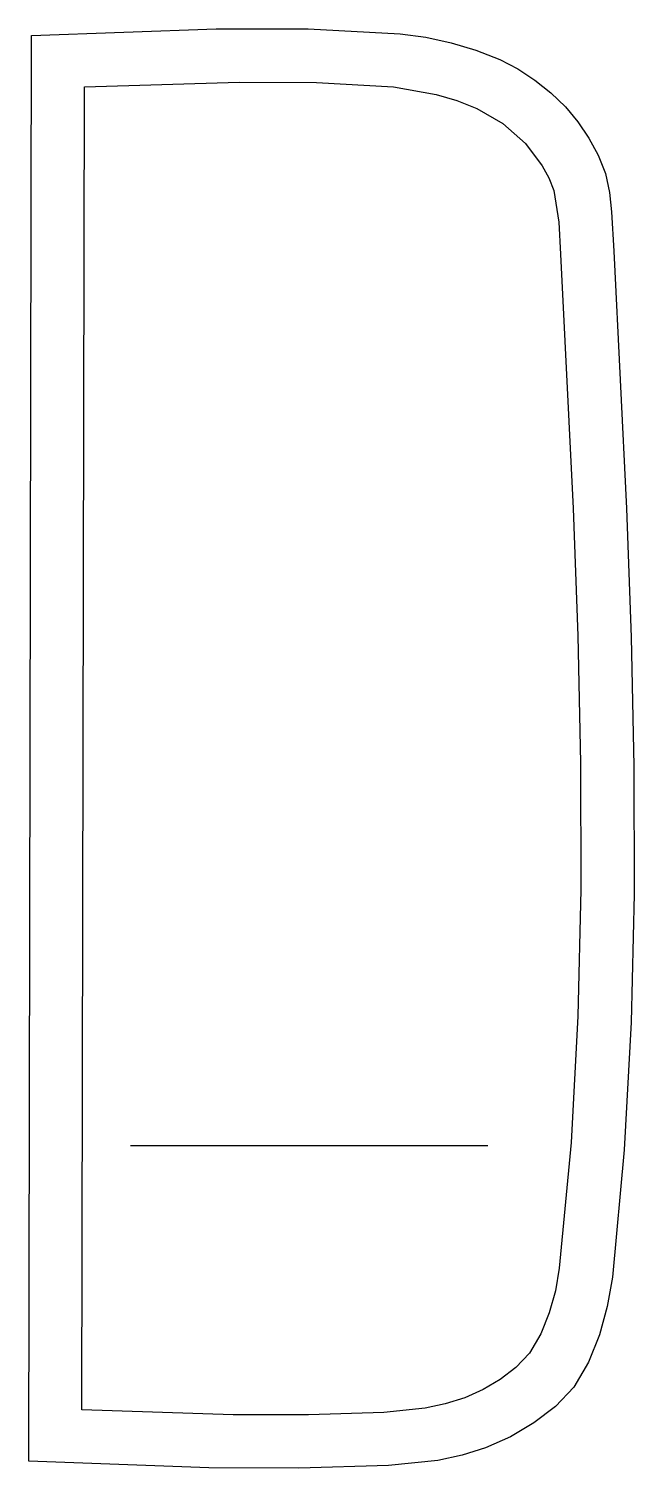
# Model space of a CAD drawing. Header units: inches. Extents: x 0 to 4.5, y 0 to 10.7.
import ezdxf

# ---------------------------------------------------------------- set-up
doc = ezdxf.new("R2010")
doc.units = ezdxf.units.IN

msp = doc.modelspace()

# ---------------------------------------------------------------- linework, layer by layer
at = {"layer": 'T001L001'}
for points in [[(0, 0.052), (0.021, 10.624), (1.39, 10.673), (2.073, 10.673), (2.754, 10.636), (2.944, 10.61), (3.132, 10.569), (3.316, 10.515), (3.494, 10.445), (3.628, 10.375), (3.754, 10.293), (3.872, 10.199), (3.98, 10.095), (4.073, 9.983), (4.153, 9.863), (4.223, 9.735), (4.276, 9.601), (4.306, 9.459), (4.322, 9.315), (4.338, 9.023), (4.432, 7.115), (4.467, 6.161), (4.488, 5.206), (4.49, 4.256), (4.468, 3.307), (4.416, 2.36), (4.328, 1.416), (4.29, 1.199), (4.232, 0.988), (4.152, 0.787), (4.043, 0.601), (3.906, 0.457), (3.746, 0.336), (3.573, 0.233), (3.388, 0.151), (3.213, 0.096), (3.034, 0.058), (2.668, 0.019), (2.002, 0), (1.335, 0.004), (0, 0.052)], [(0.394, 0.433), (0.414, 10.243), (1.561, 10.278), (2.133, 10.275), (2.704, 10.243), (3.021, 10.186), (3.175, 10.141), (3.324, 10.083), (3.516, 9.97), (3.684, 9.823), (3.807, 9.658), (3.856, 9.568), (3.894, 9.473), (3.931, 9.24), (3.944, 9.003), (4.037, 7.117), (4.072, 6.173), (4.092, 5.23), (4.094, 4.291), (4.073, 3.352), (4.022, 2.416), (3.934, 1.483), (3.905, 1.315), (3.86, 1.152), (3.798, 0.996), (3.714, 0.853), (3.613, 0.747), (3.497, 0.658), (3.369, 0.583), (3.234, 0.523), (3.089, 0.478), (2.939, 0.446), (2.634, 0.413), (2.075, 0.395), (1.515, 0.397), (0.394, 0.433)], [(0.754, 2.393), (3.404, 2.393)]]:
    msp.add_lwpolyline(points, dxfattribs=at)

doc.saveas('drawing.dxf')
